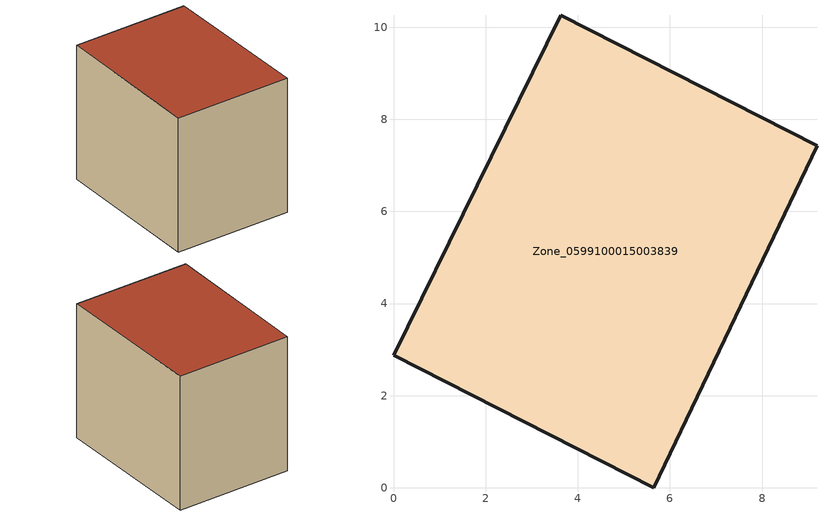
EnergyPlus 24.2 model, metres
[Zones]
Zone_0599100015003839
 floor ground (C_G): 5.65,0 0,2.88 3.63,10.26 9.19,7.43 z1.11
 wall outside (C_F): 0,2.88 5.65,0 9.19,7.43 3.63,10.26 0,2.88 z1.11:8.54
 roof outside (C_R): 9.19,7.43 3.63,10.26 0,2.88 5.65,0 z8.54
[BUILDING]
Pand.0599100015003839: North Axis=0; Terrain=City; Loads Convergence Tolerance Value=0.04; Temperature Convergence Tolerance Value=0.4; Solar Distribution=FullExterior; Maximum Number of Warmup Days=25; Minimum Number of Warmup Days=1
[Site:Location]
Rotterdam.The.Hague.AP_ZH_NLD Design_Conditions: Latitude=51.96; Longitude=4.45; Time Zone=1; Elevation=-4.5
[SITE:GROUNDTEMPERATURE:BUILDINGSURFACE]
18, 18, 18, 18, 18, 18, 18, 18, 18, 18, 18, 18
[MATERIAL] Thermal Absorptance=0.9; Solar Absorptance=0.7; Visible Absorptance=0.7
Name | Roughness | Thickness | Conductivity | Density | Specific Heat
G.TI.1946-1964 | MediumSmooth | 0.15 | 1 | 540 | 1210
F.TI.1946-1964 | Rough | 0.3 | 0.857143 | 1920 | 840
R.TI.1946-1964 | MediumRough | 0.2 | 0.277778 | 1500 | 1000
[CONSTRUCTION]
C_G: G.TI.1946-1964
C_F: F.TI.1946-1964
C_R: R.TI.1946-1964
[ZONE]
Zone_0599100015003839: Type=1; Multiplier=1; Ceiling Height=Autocalculate; Volume=Autocalculate; Floor Area=autocalculate; Part of Total Floor Area=Yes
[ZONEINFILTRATION:DESIGNFLOWRATE]
Infil_Zone_0599100015003839: Zone or ZoneList or Space or SpaceList=Zone_0599100015003839; Schedule=AlwaysOn; Design Flow Rate Calculation Method=Flow/Area; Flow Rate per Floor Area=0.003; Constant Term Coefficient=1; Temperature Term Coefficient=0; Velocity Term Coefficient=0; Velocity Squared Term Coefficient=0
[HVACTEMPLATE:ZONE:IDEALLOADSAIRSYSTEM]
Zone_0599100015003839: Maximum Heating Supply Air Temperature=50; Minimum Cooling Supply Air Temperature=13; Maximum Heating Supply Air Humidity Ratio=0.0156; Minimum Cooling Supply Air Humidity Ratio=0.0077; Heating Limit=NoLimit; Cooling Limit=NoLimit; Dehumidification Control Type=ConstantSensibleHeatRatio; Cooling Sensible Heat Ratio=0.7; Dehumidification Setpoint=60; Humidification Control Type=None; Humidification Setpoint=30; Outdoor Air Method=None; Outdoor Air Flow Rate per Person=0.00944; Outdoor Air Flow Rate per Zone Floor Area=0; Outdoor Air Flow Rate per Zone=0; Demand Controlled Ventilation Type=None; Outdoor Air Economizer Type=NoEconomizer; Heat Recovery Type=None; Sensible Heat Recovery Effectiveness=0.7; Latent Heat Recovery Effectiveness=0.65
[ZONECONTROL:THERMOSTAT]
ThermostatControl_Zone_0599100015003839: Zone or ZoneList=Zone_0599100015003839; Control Type Schedule=DualSetpointControlType; Control 1=Thermostat_Zone_0599100015003839; Temperature Difference Between Cutout And Setpoint=0
[THERMOSTATSETPOINT:DUALSETPOINT]
Thermostat_Zone_0599100015003839: Heating Setpoint Temperature Schedule=HeatingSetpoint_Zone_0599100015003839; Cooling Setpoint Temperature Schedule=CoolingSetpoint_Zone_0599100015003839
[SCHEDULE:COMPACT]
HeatingSetpoint_Zone_0599100015003839: Through: 12/31, For: AllDays, Until: 24:00, 21
CoolingSetpoint_Zone_0599100015003839: Through: 12/31, For: AllDays, Until: 24:00, 24
DualSetpointControlType: Through: 12/31, For: AllDays, Until: 24:00, 4
AlwaysOn: Through: 12/31, For: AllDays, Until: 24:00, 1
